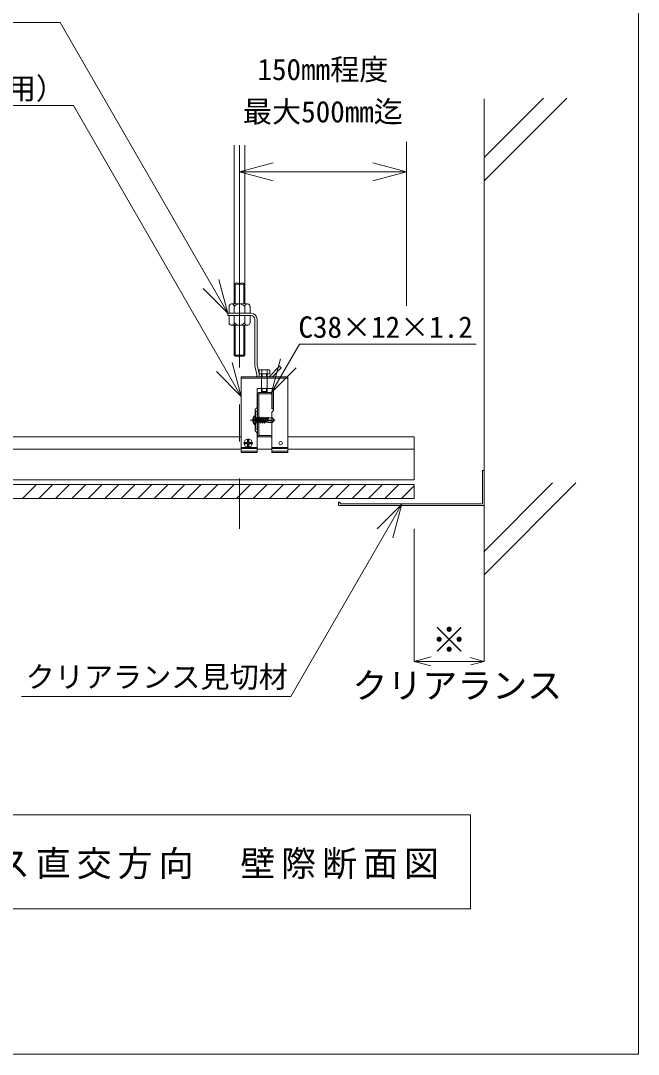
# Model space of a CAD drawing. Units: millimetres, scale not verified. Extents: x -2077 to 2023, y -1433 to 1417.
# Drawn here: x -712 to -182, y -748 to 138 of the extents above; entities that cross this region are included whole.
import ezdxf
from ezdxf.enums import TextEntityAlignment as Align

# ---------------------------------------------------------------- set-up
doc = ezdxf.new("R2010")
doc.units = ezdxf.units.MM
doc.header["$LTSCALE"] = 10
doc.linetypes.add('USER1', pattern=[28.575, 19.05, -3.175, 3.175, -3.175])
for name, color, linetype, lineweight in [('1-0_断面', 7, 'Continuous', 9), ('1-1_寸法', 7, 'Continuous', 9), ('1-2_文字', 7, 'Continuous', 9), ('F-1_レイアウト', 7, 'Continuous', 9)]:
    doc.layers.add(name, color=color, linetype=linetype, lineweight=lineweight)
doc.styles.add('ＭＳ ゴシック', font='')
doc.styles.get('ＭＳ ゴシック').set_extended_font_data('MS Gothic')

msp = doc.modelspace()

# ---------------------------------------------------------------- linework, layer by layer
at = {"layer": '1-0_断面'}
for p, q in [((-314.78, 1.05), (-243.75, 72.08)), ((-314.78, 21.05), (-263.75, 72.08)), ((-314.78, 71.36), (-314.78, -325.81)), ((-529.15, 31.67), (-529.15, -104.42)), ((-520.15, 31.67), (-520.15, -104.42)), ((-528.35, -87.42), (-529.15, -87.42)), ((-528.35, -86.69), (-528.35, -104.42)), ((-528.35, -87.42), (-520.15, -87.42)), ((-520.95, -87.42), (-520.95, -104.42)), ((-531.4, -104.42), (-517.9, -104.42)), ((-534.65, -112.42), (-534.65, -114.42)), ((-534.65, -112.42), (-514.65, -112.42)), ((-534.65, -114.42), (-514.65, -114.42)), ((-533.65, -106.45), (-533.65, -112.42)), ((-533.65, -120.7), (-533.65, -114.42)), ((-529.15, -106.92), (-529.15, -112.42)), ((-529.15, -120.22), (-529.15, -114.42)), ((-520.15, -106.92), (-520.15, -112.42)), ((-520.15, -120.22), (-520.15, -114.42)), ((-515.65, -106.45), (-515.65, -112.42)), ((-515.65, -120.7), (-515.65, -114.42)), ((-531.4, -122.72), (-517.9, -122.72)), ((-529.15, -148.39), (-529.15, -122.72)), ((-528.35, -149.29), (-528.35, -122.72)), ((-520.95, -149.29), (-520.95, -122.72)), ((-520.15, -148.39), (-520.15, -122.72)), ((-511.65, -117.42), (-511.65, -156.42)), ((-509.65, -117.42), (-509.65, -156.42)), ((-529.15, -148.39), (-520.15, -148.39)), ((-520.95, -149.29), (-520.15, -148.39)), ((-511.54, -157.36), (-509.71, -164.95)), ((-509.6, -156.89), (-507.77, -164.48)), ((-490.26, -157.83), (-499.27, -166.83)), ((-496.44, -166.83), (-488.85, -159.24)), ((-488.85, -159.24), (-490.26, -157.83)), ((-503.3, -166.83), (-523.3, -166.83)), ((-523.3, -166.83), (-523.3, -231.83)), ((-503.3, -168.03), (-523.3, -168.03)), ((-509.94, -166.45), (-510.17, -166.83)), ((-506.77, -160.83), (-499.84, -160.83)), ((-505.8, -164.33), (-505.8, -166.83)), ((-505.8, -166.83), (-505.8, -176.83)), ((-505.61, -161.33), (-505.61, -164.33)), ((-505.1, -164.33), (-505.1, -166.83)), ((-503.3, -166.83), (-483.3, -166.83)), ((-503.3, -168.03), (-483.3, -168.03)), ((-501.5, -164.33), (-501.5, -166.83)), ((-500.99, -161.33), (-500.99, -164.33)), ((-500.8, -164.33), (-500.8, -166.83)), ((-500.8, -166.83), (-500.8, -176.83)), ((-498.69, -161.33), (-498.69, -164.33)), ((-483.3, -166.83), (-483.3, -231.83)), ((-509.65, -176.83), (-503.3, -176.83)), ((-505.8, -176.83), (-505.8, -179.63)), ((-505.1, -176.83), (-505.1, -180.33)), ((-495.45, -176.83), (-503.3, -176.83)), ((-501.5, -176.83), (-501.5, -180.33)), ((-495.45, -195.83), (-495.45, -176.83)), ((-509.3, -182.13), (-509.3, -216.53)), ((-508.1, -182.13), (-508.1, -216.53)), ((-497.3, -180.33), (-507.5, -180.33)), ((-497.3, -181.53), (-507.5, -181.53)), ((-505.1, -180.33), (-505.8, -179.63)), ((-501.5, -180.33), (-500.8, -179.63)), ((-497.3, -180.33), (-497.3, -181.53)), ((-495.45, -178.83), (-496.95, -178.83)), ((-496.95, -194.33), (-496.95, -178.83)), ((-495.75, -194.33), (-495.75, -178.83)), ((-511.15, -213.33), (-511.15, -194.83)), ((-496.95, -194.33), (-495.45, -194.33)), ((-511.72, -203.48), (-512.4, -203.48)), ((-511.15, -196.33), (-509.65, -196.33)), ((-510.85, -211.83), (-510.85, -196.33)), ((-510.85, -207.97), (-510.85, -200.2)), ((-510.6, -201.58), (-510.85, -201.89)), ((-510.41, -202.3), (-510.85, -203.97)), ((-510.85, -203.83), (-510.6, -204.08)), ((-510.41, -202.3), (-510.6, -201.58)), ((-509.56, -202.76), (-510.53, -202.76)), ((-509.43, -202.3), (-510.41, -202.3)), ((-509.43, -202.3), (-510.39, -205.87)), ((-509.65, -211.83), (-509.65, -196.33)), ((-508.66, -202.3), (-509.61, -205.87)), ((-508.85, -201.58), (-509.43, -202.3)), ((-508.66, -202.3), (-508.85, -201.58)), ((-507.81, -202.76), (-508.78, -202.76)), ((-507.68, -202.3), (-508.66, -202.3)), ((-507.05, -202.85), (-507.86, -205.87)), ((-507.05, -201.77), (-507.1, -201.58)), ((-506.91, -202.3), (-507.05, -201.77)), ((-506.06, -202.76), (-507.03, -202.76)), ((-506.91, -202.3), (-506.99, -202.59)), ((-505.94, -202.3), (-506.91, -202.3)), ((-505.94, -202.3), (-506.89, -205.87)), ((-505.16, -202.3), (-506.11, -205.87)), ((-505.36, -201.58), (-505.94, -202.3)), ((-505.16, -202.3), (-505.36, -201.58)), ((-504.31, -202.76), (-505.28, -202.76)), ((-504.19, -202.3), (-505.16, -202.3)), ((-504.19, -202.3), (-505.14, -205.87)), ((-503.41, -202.3), (-504.37, -205.87)), ((-503.61, -201.58), (-504.19, -202.3)), ((-503.41, -202.3), (-503.61, -201.58)), ((-502.56, -202.76), (-503.53, -202.76)), ((-502.44, -202.3), (-503.41, -202.3)), ((-502.44, -202.3), (-503.39, -205.87)), ((-501.66, -202.3), (-502.62, -205.87)), ((-501.86, -201.58), (-502.44, -202.3)), ((-501.66, -202.3), (-501.86, -201.58)), ((-500.81, -202.76), (-501.78, -202.76)), ((-500.69, -202.3), (-501.66, -202.3)), ((-500.69, -202.3), (-501.17, -204.09)), ((-500.11, -201.58), (-500.69, -202.3)), ((-499.91, -202.3), (-500.39, -204.09)), ((-499.91, -202.3), (-500.11, -201.58)), ((-499.95, -202.04), (-496.49, -202.04)), ((-495.45, -195.83), (-496.95, -197.33)), ((-496.95, -197.33), (-496.95, -231.83)), ((-496.49, -202.04), (-494.86, -204.08)), ((-494.08, -204.08), (-515.46, -204.08)), ((-511.72, -204.68), (-512.4, -204.68)), ((-511.15, -211.83), (-509.65, -211.83)), ((-510.85, -204.33), (-510.6, -204.08)), ((-510.27, -205.41), (-510.85, -205.41)), ((-510.39, -205.87), (-510.85, -205.87)), ((-510.19, -206.58), (-510.39, -205.87)), ((-509.61, -205.87), (-510.19, -206.58)), ((-508.64, -205.87), (-509.61, -205.87)), ((-508.52, -205.41), (-509.49, -205.41)), ((-508.85, -205.08), (-509.35, -205.08)), ((-508.44, -206.58), (-508.64, -205.87)), ((-507.86, -205.87), (-508.44, -206.58)), ((-507.05, -205.87), (-507.86, -205.87)), ((-507.05, -205.41), (-507.74, -205.41)), ((-506.77, -205.41), (-507.05, -205.41)), ((-506.89, -205.87), (-507.03, -205.87)), ((-506.69, -206.58), (-506.89, -205.87)), ((-506.11, -205.87), (-506.69, -206.58)), ((-505.14, -205.87), (-506.11, -205.87)), ((-505.02, -205.41), (-505.99, -205.41)), ((-504.95, -206.58), (-505.14, -205.87)), ((-504.37, -205.87), (-504.95, -206.58)), ((-503.39, -205.87), (-504.37, -205.87)), ((-503.27, -205.41), (-504.24, -205.41)), ((-503.2, -206.58), (-503.39, -205.87)), ((-502.62, -205.87), (-503.2, -206.58)), ((-500.51, -205.87), (-502.62, -205.87)), ((-501.33, -205.41), (-502.49, -205.41)), ((-501.78, -204.98), (-500.46, -204.74)), ((-500.97, -204.81), (-501.17, -204.09)), ((-500.39, -204.09), (-500.97, -204.81)), ((-500.08, -206.07), (-496.41, -206.07)), ((-496.41, -206.07), (-494.86, -204.08)), ((-649.25, -218.33), (-783.72, -218.33)), ((-523.3, -218.33), (-649.25, -218.33)), ((-517.73, -222.33), (-517.73, -220.87)), ((-517.23, -227.83), (-517.23, -219.83)), ((-517.23, -220.74), (-517.23, -226.92)), ((-516.73, -222.33), (-516.73, -220.87)), ((-511.15, -213.33), (-509.65, -214.83)), ((-509.65, -214.83), (-509.65, -231.83)), ((-496.95, -218.33), (-509.65, -218.33)), ((-507.5, -217.13), (-497.3, -217.13)), ((-507.5, -218.33), (-497.3, -218.33)), ((-497.3, -218.33), (-497.3, -217.13)), ((-483.3, -218.33), (-374.78, -218.33)), ((-374.78, -255.33), (-374.78, -218.33)), ((-649.25, -228.93), (-923.1, -228.93)), ((-523.3, -228.93), (-649.25, -228.93)), ((-523.3, -227.62), (-509.65, -227.62)), ((-523.3, -228.39), (-509.65, -228.39)), ((-521.23, -223.83), (-513.23, -223.83)), ((-520.48, -223.83), (-514.36, -223.83)), ((-520.19, -223.33), (-518.73, -223.33)), ((-520.19, -224.33), (-518.73, -224.33)), ((-517.73, -226.79), (-517.73, -225.33)), ((-516.73, -226.79), (-516.73, -225.33)), ((-515.73, -223.33), (-514.27, -223.33)), ((-515.73, -224.33), (-514.27, -224.33)), ((-496.95, -228.93), (-509.65, -228.93)), ((-483.3, -227.62), (-496.95, -227.62)), ((-483.3, -228.39), (-496.95, -228.39)), ((-483.3, -228.93), (-374.78, -228.93)), ((-523.3, -230.63), (-509.65, -230.63)), ((-523.3, -231.83), (-509.65, -231.83)), ((-483.3, -230.63), (-496.95, -230.63)), ((-483.3, -231.83), (-496.95, -231.83)), ((-649.25, -255.33), (-762.08, -255.33)), ((-649.25, -255.33), (-374.78, -255.33)), ((-923.1, -259.33), (-374.78, -259.33)), ((-710.97, -271.33), (-698.97, -259.33)), ((-696.82, -271.33), (-684.82, -259.33)), ((-682.68, -271.33), (-670.68, -259.33)), ((-668.54, -271.33), (-656.54, -259.33)), ((-654.4, -271.33), (-642.4, -259.33)), ((-640.26, -271.33), (-628.26, -259.33)), ((-626.11, -271.33), (-614.11, -259.33)), ((-611.97, -271.33), (-599.97, -259.33)), ((-597.83, -271.33), (-585.83, -259.33)), ((-583.69, -271.33), (-571.69, -259.33)), ((-569.55, -271.33), (-557.55, -259.33)), ((-555.4, -271.33), (-543.4, -259.33)), ((-541.26, -271.33), (-529.26, -259.33)), ((-527.12, -271.33), (-515.12, -259.33)), ((-512.98, -271.33), (-500.98, -259.33)), ((-498.83, -271.33), (-486.83, -259.33)), ((-484.69, -271.33), (-472.69, -259.33)), ((-470.55, -271.33), (-458.55, -259.33)), ((-456.41, -271.33), (-444.41, -259.33)), ((-442.27, -271.33), (-430.27, -259.33)), ((-428.12, -271.33), (-416.12, -259.33)), ((-413.98, -271.33), (-401.98, -259.33)), ((-399.84, -271.33), (-387.84, -259.33)), ((-385.7, -271.33), (-374.78, -260.42)), ((-374.78, -271.33), (-374.78, -259.33)), ((-314.78, -336.69), (-235.98, -257.9)), ((-314.78, -316.69), (-255.98, -257.9)), ((-923.1, -271.33), (-374.78, -271.33)), ((-314.78, -410.94), (-314.78, -284.13))]:
    msp.add_line(p, q, dxfattribs=at)
at = {"layer": '1-0_断面', "color": 4, "linetype": 'USER1'}
msp.add_line((-524.65, 31.67), (-524.65, -297.36), dxfattribs=at)
at = {"layer": '1-0_断面'}
for points in [[(-529.15, -148.39), (-528.35, -149.29), (-520.95, -149.29)], [(-507.92, -161.33), (-507.92, -164.33), (-498.69, -164.33)], [(-511.15, -194.83), (-509.65, -193.33), (-509.65, -176.83)], [(-500.8, -176.83), (-500.8, -179.63), (-505.8, -179.63)], [(-507.1, -201.58), (-507.68, -202.3), (-508.64, -205.87)], [(-501.78, -204.98), (-501.18, -205.55), (-500.08, -206.07)]]:
    msp.add_lwpolyline(points, dxfattribs=at)
for centre, radius in [((-517.23, -223.83), 3.5), ((-489.38, -223.83), 1.5)]:
    msp.add_circle(centre, radius, dxfattribs=at)
for centre, radius, start, end in [((-526.9, -90.95), 4.5, 60, 120), ((-522.4, -90.95), 4.5, 60, 120), ((-522.4, -83.16), 4.5, 240, 300), ((-531.4, -106.68), 2.26, 353.97442, 186.02558), ((-524.65, -109.72), 5.3, 31.89079, 148.10921), ((-517.9, -106.68), 2.26, 353.97442, 186.02558), ((-514.65, -117.42), 5, 0, 90), ((-514.65, -117.42), 3, 0, 90), ((-531.4, -120.46), 2.26, 173.97442, 6.02558), ((-524.65, -117.42), 5.3, 211.89079, 328.10921), ((-517.9, -120.46), 2.26, 173.97442, 6.02558), ((-507.65, -156.42), 4, 180, 193.56975), ((-507.65, -156.42), 2, 180, 193.56975), ((-511.65, -165.42), 2, 329.09913, 13.56975), ((-506.77, -162.42), 1.58, 43.17355, 136.82645), ((-511.65, -165.42), 4, 339.3228, 13.56975), ((-503.3, -166.42), 5.58, 65.5673, 114.4327), ((-499.84, -162.42), 1.58, 43.17355, 136.82645), ((-507.5, -182.13), 1.8, 90, 180), ((-507.5, -182.13), 0.6, 90, 180), ((-508.41, -204.08), 5, 131.52902, 179.99995), ((-507.08, -204.08), 5.5, 150.07637, 171.66556), ((-512.14, -203.18), 0.394, 195.35164, 229.88438), ((-512.28, -201.31), 0.431, 355.48814, 85.86568), ((-510.97, -201.38), 1.28, 89.82111, 126.01746), ((-512.08, -204.08), 0.699, 300.81566, 59.18423), ((-510.97, -200.21), 0.117, 8.18623, 90.98085), ((-508.41, -204.08), 5, 179.99995, 228.47899), ((-512.14, -204.99), 0.394, 130.10379, 164.64825), ((-507.08, -204.08), 5.5, 188.33369, 209.92578), ((-512.28, -206.86), 0.431, 274.13362, 4.47853), ((-510.97, -206.79), 1.28, 234.00873, 270.08937), ((-510.97, -207.95), 0.117, 269.02011, 351.38429), ((-500.11, -183.39), 21.35, 269.06783, 284.2543), ((-517.23, -223.83), 3, 80.40593, 99.59407), ((-507.5, -216.53), 1.8, 180, 270), ((-507.5, -216.53), 0.6, 180, 270), ((-517.23, -223.83), 3, 170.40593, 189.59407), ((-518.73, -222.33), 1, 270, 0), ((-518.73, -225.33), 1, 0, 90), ((-517.23, -223.83), 3, 260.40593, 279.59407), ((-515.73, -222.33), 1, 180, 270), ((-515.73, -225.33), 1, 90, 180), ((-517.23, -223.83), 3, 350.40593, 9.59407)]:
    msp.add_arc(centre, radius, start, end, dxfattribs=at)
at = {"layer": '1-1_寸法'}
for p, q in [((-439.78, -277.33), (-439.78, -274.33)), ((-439.78, -274.33), (-438.28, -274.33)), ((-438.28, -274.33), (-438.28, -275.83)), ((-314.78, -277.33), (-439.78, -277.33)), ((-438.28, -275.83), (-316.28, -275.83))]:
    msp.add_line(p, q, dxfattribs=at)
msp.add_lwpolyline([(-316.28, -275.83), (-316.28, -247.33), (-314.78, -247.33)], dxfattribs=at)
at = {"layer": '1-2_文字'}
for p, q in [((-985.58, 136.89), (-678.59, 136.89)), ((-534.65, -112.42), (-678.59, 136.89)), ((-985.58, 65.63), (-667.24, 65.63)), ((-523.3, -183.68), (-667.24, 65.63)), ((-381.36, -105.92), (-381.36, 34.67)), ((-524.65, 8.89), (-495.68, 16.65)), ((-524.65, 8.89), (-495.68, 1.12)), ((-524.65, 8.89), (-381.36, 8.89)), ((-381.36, 8.89), (-410.34, 16.65)), ((-381.36, 8.89), (-410.34, 1.12)), ((-534.65, -112.42), (-542.42, -83.44)), ((-534.65, -112.42), (-555.87, -91.21)), ((-473.32, -138.8), (-497.3, -180.33)), ((-473.32, -138.8), (-321.64, -138.8)), ((-523.3, -183.68), (-531.07, -154.71)), ((-497.3, -180.33), (-489.54, -151.36)), ((-497.3, -180.33), (-476.09, -159.12)), ((-523.3, -183.68), (-544.52, -162.47)), ((-385.36, -276.13), (-406.57, -297.35)), ((-314.78, -410.94), (-314.78, -287.58)), ((-374.78, -410.94), (-374.78, -297.36)), ((-374.78, -410.94), (-360.11, -407.01)), ((-374.78, -410.94), (-314.78, -410.94)), ((-374.78, -410.94), (-360.43, -414.79)), ((-314.78, -410.94), (-326.85, -407.71)), ((-314.78, -410.94), (-326.19, -414)), ((-480.48, -440.89), (-711.8, -440.89)), ((-903.29, -623.18), (-326.57, -623.18))]:
    msp.add_line(p, q, dxfattribs=at)
for points in [[(-480.48, -440.89), (-385.36, -276.13), (-393.12, -305.11)], [(-903.29, -542.44), (-326.57, -542.44), (-326.57, -623.18)]]:
    msp.add_lwpolyline(points, dxfattribs=at)
at = {"layer": 'F-1_レイアウト'}
msp.add_lwpolyline([(-1122.43, -747.82), (-182.43, -747.82), (-182.43, 1417.18)], dxfattribs=at)

# ---------------------------------------------------------------- texts
at = {"layer": '1-2_文字', "style": 'ＭＳ ゴシック'}
for s, height, p in [('150mm程度', 18.33, (-509.26, 81.97)), ('ＤＨクリップ（Ｃ３８用）', 18.33, (-974.38, 65.63)), ('最大500mm迄', 18.33, (-521.76, 45.75)), ('C38×12×1.2', 18.33, (-474.11, -138.94)), ('※', 21.99, (-359.78, -409.94)), ('クリアランス見切材', 18.33, (-708.19, -438.87)), ('クリアランス', 21.99, (-427.77, -449.16))]:
    msp.add_text(s, height=height, dxfattribs=at).set_placement(p, align=Align.BOTTOM_LEFT)
at = {"layer": '1-2_文字', "insert": (-874.93, -597.81), "char_height": 21.99, "attachment_point": 7, "style": 'ＭＳ ゴシック'}
msp.add_mtext('\\T1.17;ＤＨクロス直交方向\u3000壁際断面図', dxfattribs=at)

doc.saveas('drawing.dxf')
